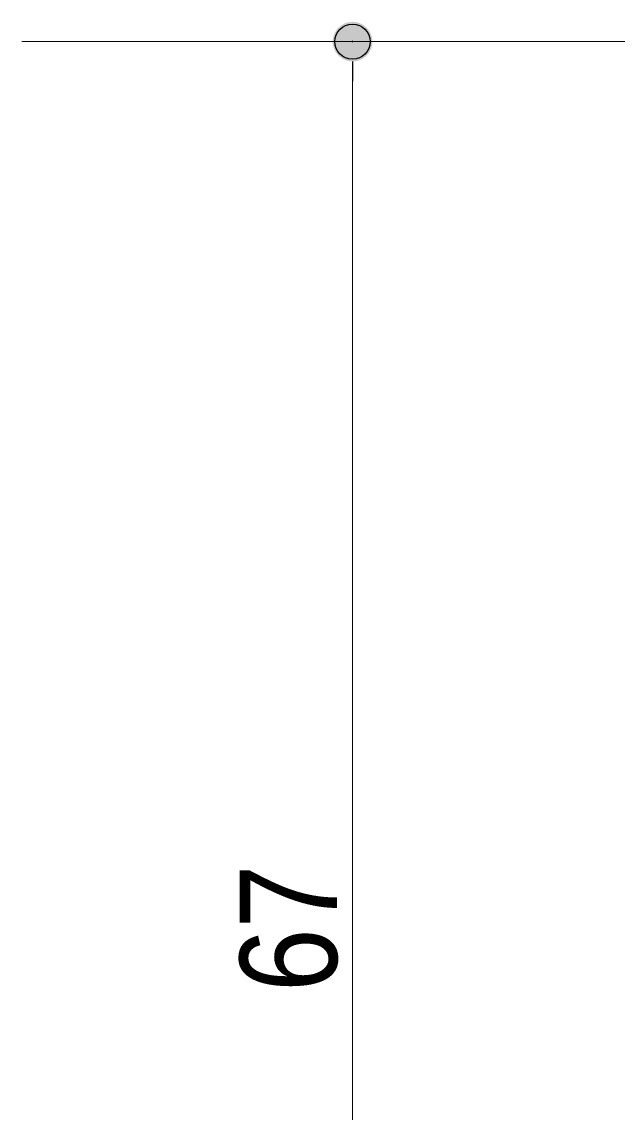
# Model space of a CAD drawing. Units: millimetres, scale not verified. Extents: x -4547 to 4547, y -2284 to 2284.
# Drawn here: x 88.7 to 257.4, y 412.3 to 721.6 of the extents above; entities that cross this region are included whole.
import ezdxf
from ezdxf.enums import TextEntityAlignment as Align

# ---------------------------------------------------------------- set-up
doc = ezdxf.new("R2010")
doc.units = ezdxf.units.MM
doc.header["$LTSCALE"] = 20
doc.header["$PDMODE"] = 32
doc.header["$PDSIZE"] = 10
for name, color, linetype, lineweight in [('0-1_3一般', 7, 'Continuous', 15), ('0-2_2寸法-1', 7, 'Continuous', 15), ('0-3_0', 7, 'Continuous', 25)]:
    doc.layers.add(name, color=color, linetype=linetype, lineweight=lineweight)
doc.layers.add('0-4_Defpoints', color=7, linetype='Continuous')
doc.styles.add('ＭＳ Ｐゴシック', font='')
doc.styles.get('ＭＳ Ｐゴシック').set_extended_font_data('MS PGothic')

# ---------------------------------------------------------------- blocks, each defined once
blk = doc.blocks.new('グループ-61')
at = {"layer": '0-1_3一般', "lineweight": 5}
blk.add_lwpolyline([(47905.5, 14319), (39085.5, 14319), (28585.5, 14319)], dxfattribs=at)
blk = doc.blocks.new('グループ-63')
at = {"layer": '0-1_3一般'}
blk.add_blockref('グループ-61', (0, 0), dxfattribs=at)
blk = doc.blocks.new('_Dot')
at = {"layer": '0-3_0'}
blk.add_line((-10, 0), (-20, 0), dxfattribs=at)
for points in [[(0, 0), (-8.76, 4.82), (-8.09, 5.88)], [(0, 0), (-8.09, 5.88), (-7.29, 6.85)], [(0, 0), (-7.29, 6.85), (-6.37, 7.71)], [(0, 0), (-6.37, 7.71), (-5.36, 8.44)], [(0, 0), (-5.36, 8.44), (-4.26, 9.05)], [(0, 0), (-4.26, 9.05), (-3.09, 9.51)], [(0, 0), (-3.09, 9.51), (-1.87, 9.82)], [(0, 0), (-1.87, 9.82), (-0.63, 9.98)], [(0, 0), (-0.63, 9.98), (0.63, 9.98)], [(0, 0), (0.63, 9.98), (1.87, 9.82)], [(0, 0), (1.87, 9.82), (3.09, 9.51)], [(0, 0), (3.09, 9.51), (4.26, 9.05)], [(0, 0), (4.26, 9.05), (5.36, 8.44)], [(0, 0), (5.36, 8.44), (6.37, 7.71)], [(0, 0), (6.37, 7.71), (7.29, 6.85)], [(0, 0), (7.29, 6.85), (8.09, 5.88)], [(0, 0), (8.09, 5.88), (8.76, 4.82)], [(0, 0), (-10, 0), (-9.92, 1.25)], [(0, 0), (-9.92, -1.25), (-10, 0)], [(0, 0), (-9.92, 1.25), (-9.69, 2.49)], [(0, 0), (-9.69, -2.49), (-9.92, -1.25)], [(0, 0), (-9.69, 2.49), (-9.3, 3.68)], [(0, 0), (-9.3, -3.68), (-9.69, -2.49)], [(0, 0), (-9.3, 3.68), (-8.76, 4.82)], [(0, 0), (-8.76, -4.82), (-9.3, -3.68)], [(0, 0), (-8.09, -5.88), (-8.76, -4.82)], [(0, 0), (-7.29, -6.85), (-8.09, -5.88)], [(0, 0), (-6.37, -7.71), (-7.29, -6.85)], [(0, 0), (-5.36, -8.44), (-6.37, -7.71)], [(0, 0), (-4.26, -9.05), (-5.36, -8.44)], [(0, 0), (-3.09, -9.51), (-4.26, -9.05)], [(0, 0), (-1.87, -9.82), (-3.09, -9.51)], [(0, 0), (-0.63, -9.98), (-1.87, -9.82)], [(0, 0), (0.63, -9.98), (-0.63, -9.98)], [(0, 0), (8.76, 4.82), (9.3, 3.68)], [(0, 0), (9.3, 3.68), (9.69, 2.49)], [(0, 0), (9.69, 2.49), (9.92, 1.25)], [(0, 0), (9.92, 1.25), (10, 0)], [(0, 0), (1.87, -9.82), (0.63, -9.98)], [(0, 0), (3.09, -9.51), (1.87, -9.82)], [(0, 0), (4.26, -9.05), (3.09, -9.51)], [(0, 0), (5.36, -8.44), (4.26, -9.05)], [(0, 0), (6.37, -7.71), (5.36, -8.44)], [(0, 0), (7.29, -6.85), (6.37, -7.71)], [(0, 0), (8.09, -5.88), (7.29, -6.85)], [(0, 0), (8.76, -4.82), (8.09, -5.88)], [(0, 0), (9.3, -3.68), (8.76, -4.82)], [(0, 0), (9.69, -2.49), (9.3, -3.68)], [(0, 0), (9.92, -1.25), (9.69, -2.49)], [(0, 0), (10, 0), (9.92, -1.25)]]:
    blk.add_solid(points, dxfattribs=at)

msp = doc.modelspace()

# ---------------------------------------------------------------- linework, layer by layer
at = {"layer": '0-2_2寸法-1'}
for p, q in [((197.4, 715.95), (197.6, 715.95)), ((182.4, 704.7), (182.4, 224.68))]:
    msp.add_line(p, q, dxfattribs=at)
at = {"layer": '0-4_Defpoints'}
msp.add_point((182.4, 715.95), dxfattribs=at)

# ---------------------------------------------------------------- block references
at = {"layer": '0-1_3一般', "xscale": 0.05, "yscale": 0.05}
msp.add_blockref('グループ-63', (-1340.62, 0), dxfattribs=at)
at = {"layer": '0-2_2寸法-1', "xscale": 0.5627563, "yscale": 0.5627563, "rotation": 90}
msp.add_blockref('_Dot', (182.4, 715.95), dxfattribs=at)

# ---------------------------------------------------------------- texts
at = {"layer": '0-2_2寸法-1', "style": 'ＭＳ Ｐゴシック', "width": 0.9}
msp.add_text('67', height=27.57, rotation=90, dxfattribs=at).set_placement((186.28, 446.39), align=Align.BOTTOM_LEFT)

doc.saveas('drawing.dxf')
